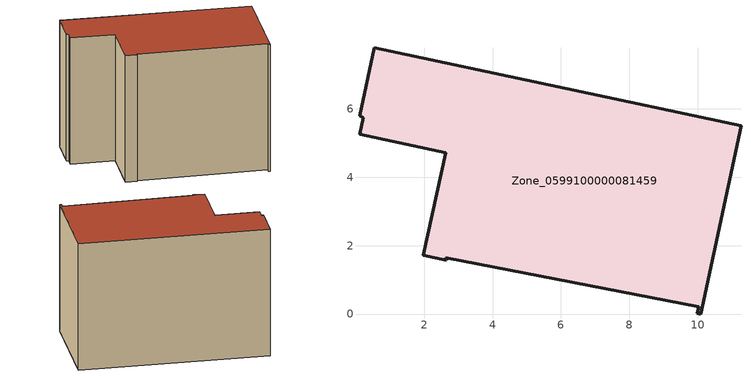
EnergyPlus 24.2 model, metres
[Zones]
Zone_0599100000081459
 floor ground (C_G): 1.98,1.72 2.63,4.72 0.11,5.25 0.22,5.74 0.11,5.8 0.54,7.78 11.26,5.5 10.08,0 9.98,0.02 10.02,0.22 2.64,1.65 2.65,1.58 z0
 wall outside (C_F): 2.64,1.65 10.02,0.22 9.98,0.02 10.08,0 11.26,5.5 0.54,7.78 0.11,5.8 0.22,5.74 0.11,5.25 2.63,4.72 1.98,1.72 2.65,1.58 2.64,1.65 z0:7.71
 roof outside (C_R): 0.11,5.25 2.63,4.72 1.98,1.72 2.65,1.58 2.64,1.65 10.02,0.22 9.98,0.02 10.08,0 11.26,5.5 0.54,7.78 0.11,5.8 0.22,5.74 z7.71
[BUILDING]
Pand.0599100000081459: North Axis=0; Terrain=City; Loads Convergence Tolerance Value=0.04; Temperature Convergence Tolerance Value=0.4; Solar Distribution=FullExterior; Maximum Number of Warmup Days=25; Minimum Number of Warmup Days=1
[Site:Location]
Rotterdam.The.Hague.AP_ZH_NLD Design_Conditions: Latitude=51.96; Longitude=4.45; Time Zone=1; Elevation=-4.5
[SITE:GROUNDTEMPERATURE:BUILDINGSURFACE]
18, 18, 18, 18, 18, 18, 18, 18, 18, 18, 18, 18
[MATERIAL] Thermal Absorptance=0.9; Solar Absorptance=0.7; Visible Absorptance=0.7
Name | Roughness | Thickness | Conductivity | Density | Specific Heat
G.TC.1975-1991 | MediumSmooth | 0.15 | 0.288461 | 540 | 1210
F.TC.1975-1991 | Rough | 0.3 | 0.230769 | 1920 | 840
R.TC.1975-1991 | MediumRough | 0.2 | 0.153846 | 1500 | 1000
[CONSTRUCTION]
C_G: G.TC.1975-1991
C_F: F.TC.1975-1991
C_R: R.TC.1975-1991
[ZONE]
Zone_0599100000081459: Type=1; Multiplier=1; Ceiling Height=Autocalculate; Volume=Autocalculate; Floor Area=autocalculate; Part of Total Floor Area=Yes
[ZONEINFILTRATION:DESIGNFLOWRATE]
Infil_Zone_0599100000081459: Zone or ZoneList or Space or SpaceList=Zone_0599100000081459; Schedule=AlwaysOn; Design Flow Rate Calculation Method=Flow/Area; Flow Rate per Floor Area=0.003; Constant Term Coefficient=1; Temperature Term Coefficient=0; Velocity Term Coefficient=0; Velocity Squared Term Coefficient=0
[HVACTEMPLATE:ZONE:IDEALLOADSAIRSYSTEM]
Zone_0599100000081459: Maximum Heating Supply Air Temperature=50; Minimum Cooling Supply Air Temperature=13; Maximum Heating Supply Air Humidity Ratio=0.0156; Minimum Cooling Supply Air Humidity Ratio=0.0077; Heating Limit=NoLimit; Cooling Limit=NoLimit; Dehumidification Control Type=ConstantSensibleHeatRatio; Cooling Sensible Heat Ratio=0.7; Dehumidification Setpoint=60; Humidification Control Type=None; Humidification Setpoint=30; Outdoor Air Method=None; Outdoor Air Flow Rate per Person=0.00944; Outdoor Air Flow Rate per Zone Floor Area=0; Outdoor Air Flow Rate per Zone=0; Demand Controlled Ventilation Type=None; Outdoor Air Economizer Type=NoEconomizer; Heat Recovery Type=None; Sensible Heat Recovery Effectiveness=0.7; Latent Heat Recovery Effectiveness=0.65
[ZONECONTROL:THERMOSTAT]
ThermostatControl_Zone_0599100000081459: Zone or ZoneList=Zone_0599100000081459; Control Type Schedule=DualSetpointControlType; Control 1=Thermostat_Zone_0599100000081459; Temperature Difference Between Cutout And Setpoint=0
[THERMOSTATSETPOINT:DUALSETPOINT]
Thermostat_Zone_0599100000081459: Heating Setpoint Temperature Schedule=HeatingSetpoint_Zone_0599100000081459; Cooling Setpoint Temperature Schedule=CoolingSetpoint_Zone_0599100000081459
[SCHEDULE:COMPACT]
HeatingSetpoint_Zone_0599100000081459: Through: 12/31, For: AllDays, Until: 24:00, 21
CoolingSetpoint_Zone_0599100000081459: Through: 12/31, For: AllDays, Until: 24:00, 24
DualSetpointControlType: Through: 12/31, For: AllDays, Until: 24:00, 4
AlwaysOn: Through: 12/31, For: AllDays, Until: 24:00, 1
